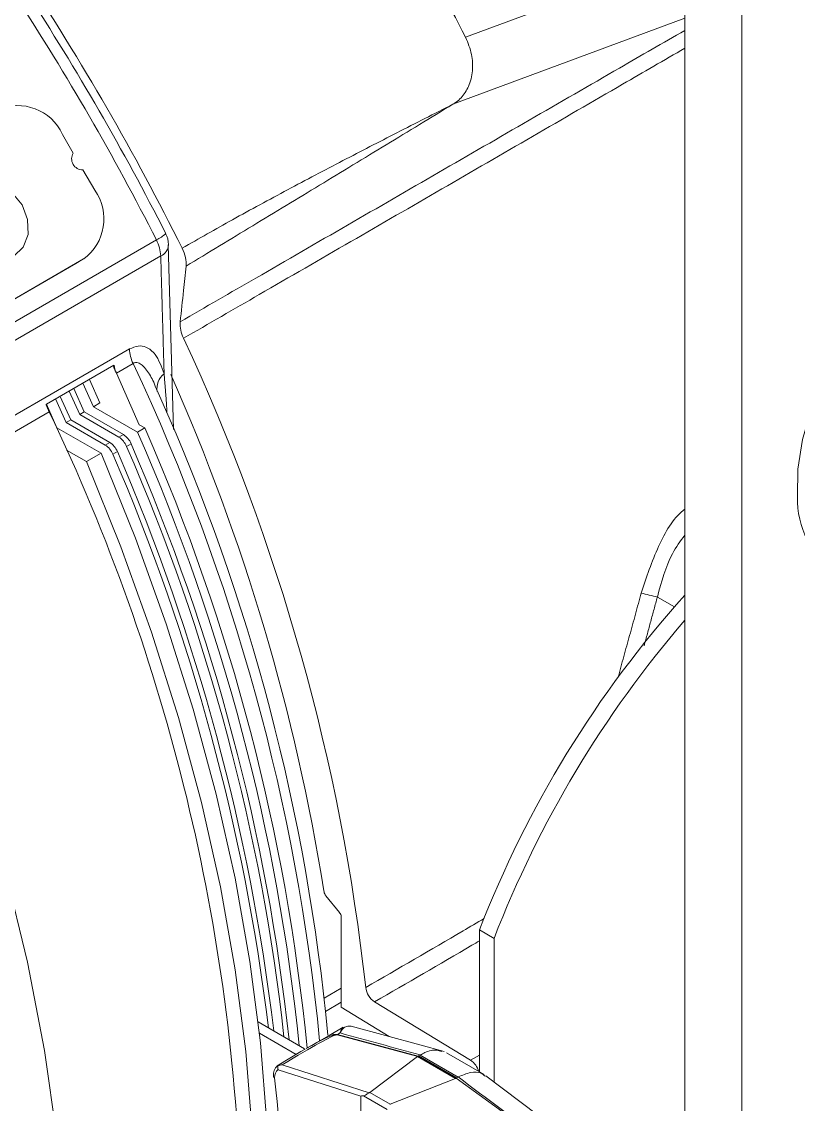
# Model space of a CAD drawing. Extents: x 11 to 120, y 2 to 94.
# Drawn here: x 89.863 to 91.668, y 73.127 to 75.643 of the extents above; entities that cross this region are included whole.
import ezdxf

# ---------------------------------------------------------------- set-up
doc = ezdxf.new("R2010")
doc.units = 0
doc.header["$MEASUREMENT"] = 0
doc.linetypes.add('SLD-Solid', pattern=[0])
doc.layers.add('OBJECT', color=7, linetype='CONTINUOUS')

msp = doc.modelspace()

# ---------------------------------------------------------------- linework, layer by layer
at = {"layer": 'OBJECT', "color": 7, "linetype": 'SLD-Solid', "lineweight": 15}
for p, q in [((91.4041, 72.8409), (91.4041, 79.8762)), ((91.5371, 72.7375), (91.5371, 79.7995)), ((90.8948, 75.6064), (91.4041, 75.7959)), ((90.8653, 75.4508), (91.4041, 75.6511)), ((89.9827, 75.3375), (89.9577, 75.3808)), ((90.0327, 75.2509), (90.0052, 75.2985)), ((89.502, 74.7467), (90.1759, 75.1357)), ((90.2159, 74.6954), (90.2036, 75.1243)), ((89.3597, 74.7181), (90.0068, 75.0916)), ((90.186, 75.0984), (89.5121, 74.7094)), ((89.9888, 75.0812), (90.0068, 75.0916)), ((89.3417, 74.7077), (89.9888, 75.0812)), ((89.5147, 74.5366), (90.1134, 74.8822)), ((89.9201, 74.7537), (90.0773, 74.8445)), ((90.0828, 74.8264), (90.0751, 74.8432)), ((90.1216, 74.8488), (90.0828, 74.8264)), ((90.0446, 74.7569), (90.02, 74.8114)), ((90.0828, 74.8264), (90.1361, 74.7063)), ((89.9732, 74.7844), (89.9978, 74.7299)), ((89.9837, 74.7905), (90.0083, 74.736)), ((90.0295, 74.7482), (90.005, 74.8027)), ((90.1832, 74.7736), (90.1732, 74.7962)), ((89.9415, 74.7661), (89.9661, 74.7115)), ((89.952, 74.7721), (89.9766, 74.7176)), ((90.0446, 74.7569), (90.0295, 74.7482)), ((89.9269, 74.7364), (89.5229, 74.5032)), ((89.9202, 74.7538), (89.9448, 74.6993)), ((89.9978, 74.7299), (90.0083, 74.736)), ((90.0083, 74.736), (90.0991, 74.6836)), ((90.1318, 74.6892), (90.0295, 74.7482)), ((89.9661, 74.7115), (89.9766, 74.7176)), ((89.9661, 74.7115), (90.0568, 74.6591)), ((89.9766, 74.7176), (90.0674, 74.6652)), ((89.9978, 74.7299), (90.0886, 74.6775)), ((90.1488, 74.699), (90.1361, 74.7063)), ((89.9439, 74.6988), (89.9448, 74.6993)), ((89.9448, 74.6993), (90.0471, 74.6403)), ((90.0886, 74.6775), (90.0991, 74.6836)), ((90.1488, 74.699), (90.1318, 74.6892)), ((90.0568, 74.6591), (90.0674, 74.6652)), ((90.1169, 74.6621), (90.1064, 74.656)), ((89.9666, 74.6475), (90.0132, 74.6207)), ((90.0132, 74.6207), (90.0471, 74.6403)), ((90.0852, 74.6438), (90.0746, 74.6377)), ((91.3405, 74.306), (91.3801, 74.2833)), ((90.5701, 73.6121), (90.6018, 73.5727)), ((90.6054, 73.5636), (90.6054, 73.3528)), ((90.9608, 73.5128), (90.9268, 73.5324)), ((90.9268, 73.2027), (90.9268, 73.5324)), ((90.9608, 73.1794), (90.9608, 73.5128)), ((90.6054, 73.3971), (90.5655, 73.3741)), ((90.5687, 73.3433), (90.6054, 73.3645)), ((90.7171, 73.2849), (90.6054, 73.3528)), ((90.9062, 73.2299), (90.6831, 73.3655)), ((90.5203, 73.2566), (90.4123, 73.3189)), ((90.6104, 73.3067), (90.5773, 73.2876)), ((90.5009, 73.2433), (90.4153, 73.2927)), ((90.5773, 73.2876), (90.5239, 73.2568)), ((90.7836, 73.2387), (90.5958, 73.289)), ((90.6029, 73.2931), (90.5969, 73.2897)), ((90.5969, 73.2897), (90.7846, 73.2394)), ((90.7831, 73.2383), (90.6717, 73.155)), ((90.7831, 73.2383), (90.7836, 73.2387)), ((90.8711, 73.1875), (90.7831, 73.2383)), ((90.7846, 73.2394), (90.7852, 73.2397)), ((90.7888, 73.2418), (90.7852, 73.2397)), ((90.7852, 73.2397), (90.8736, 73.1887)), ((90.7888, 73.2418), (90.7892, 73.242)), ((90.8772, 73.1908), (90.7888, 73.2418)), ((90.9375, 73.1966), (90.8505, 73.2468)), ((90.9062, 73.2299), (90.9268, 73.2418)), ((90.6515, 73.1463), (90.4587, 73.2079)), ((90.4685, 73.2191), (90.6705, 73.1544)), ((90.7195, 73.1274), (90.8711, 73.1875)), ((91.0766, 73.0413), (90.8725, 73.188)), ((90.8736, 73.1887), (90.8772, 73.1908)), ((90.8775, 73.191), (90.8772, 73.1908)), ((91.2235, 72.9812), (90.9415, 73.1939)), ((90.6515, 73.1463), (90.6515, 73.0527)), ((90.7122, 73.1155), (90.6573, 73.1472)), ((90.6717, 73.155), (90.7195, 73.1274)), ((90.7195, 73.1274), (90.7193, 73.1273))]:
    msp.add_line(p, q, dxfattribs=at)
at = {"layer": 'OBJECT', "color": 7, "linetype": 'SLD-Solid', "lineweight": 15, "flags": 128}
for points in [[(89.7509, 75.2597), (89.7798, 75.2681), (89.8113, 75.2629), (89.8408, 75.2449), (89.8638, 75.2169), (89.8766, 75.183), (89.8774, 75.1484), (89.8661, 75.1185), (89.8444, 75.0977)], [(91.666, 74.5385), (91.6671, 74.6032), (91.6781, 74.6723), (91.6987, 74.7437), (91.7281, 74.815), (91.7654, 74.8839), (91.8095, 74.9482), (91.8588, 75.0059), (91.9119, 75.0551), (91.967, 75.0942), (92.0224, 75.122), (92.0762, 75.1375), (92.1267, 75.1403), (92.1724, 75.1303), (92.1933, 75.1204)], [(90.0471, 71.6191), (90.1272, 71.7244), (90.1987, 71.8404), (90.2613, 71.9665), (90.3147, 72.1023), (90.3587, 72.2471), (90.3931, 72.4003), (90.4178, 72.5614), (90.4326, 72.7296), (90.4376, 72.9042), (90.4326, 73.0846), (90.4178, 73.27), (90.3931, 73.4595), (90.3587, 73.6525), (90.3147, 73.8481), (90.2613, 74.0455), (90.1987, 74.2439), (90.1272, 74.4424), (90.0471, 74.6403)], [(90.0132, 71.5995), (90.0933, 71.7048), (90.1648, 71.8208), (90.2274, 71.9469), (90.2808, 72.0827), (90.3247, 72.2275), (90.3592, 72.3807), (90.3838, 72.5418), (90.3987, 72.71), (90.4036, 72.8847), (90.3987, 73.065), (90.3838, 73.2504), (90.3592, 73.4399), (90.3247, 73.6329), (90.2808, 73.8285), (90.2274, 74.0259), (90.1648, 74.2243), (90.0933, 74.4228), (90.0132, 74.6207)], [(89.9687, 72.6622), (89.9622, 72.8538), (89.9445, 73.0508), (89.9158, 73.2524), (89.8762, 73.4575), (89.8259, 73.6653), (89.7651, 73.8748), (89.6941, 74.0849), (89.6133, 74.2947), (89.5229, 74.5032)], [(90.8446, 73.2499), (90.7886, 73.2655), (90.6286, 73.309)], [(90.5942, 73.2899), (90.588, 73.2905), (90.5823, 73.2897), (90.5773, 73.2876), (90.5773, 73.2876)], [(90.5218, 73.2554), (90.512, 73.2499), (90.4566, 73.2168)]]:
    msp.add_lwpolyline(points, dxfattribs=at)
at = {"layer": 'OBJECT', "color": 7, "linetype": 'SLD-Solid', "lineweight": 15}
for centre, radius, start, end in [((85.5341, 72.8289), 6.0375, 27.38935, 32.61065), ((84.8223, 72.418), 6.0486, 26.49364, 33.50636), ((84.7659, 72.3854), 6.0689, 26.94751, 33.11139), ((84.8285, 72.4216), 6.0228, 26.94699, 33.11191), ((89.853, 75.3324), 0.1153, 24.8163, 113.6431), ((90.0042, 75.3239), 0.0254, 147.8486, 272.1514), ((89.9385, 75.1844), 0.1153, 306.3512, 35.1851), ((90.1531, 75.1909), 0.0597, 292.4547, 317.9801), ((90.0986, 75.0947), 0.0874, 2.3953, 27.9368), ((90.1421, 75.1228), 0.062, 1.6775, 26.944), ((90.1738, 75.1262), 0.0304, 293.59, 356.2891), ((90.3077, 74.9407), 0.0765, 176.3865, 206.0381), ((85.8672, 72.8655), 4.8249, 6.3466, 25.0328), ((90.1984, 74.8854), 0.0851, 182.1755, 205.4884), ((85.7925, 72.8091), 4.7856, 5.5871, 25.2282), ((90.2191, 74.791), 0.0419, 127.1846, 190.8924), ((85.7784, 72.857), 4.8476, 9.0964, 23.9276), ((85.8517, 72.8387), 4.7441, 5.4331, 24.0705), ((85.8092, 72.7649), 4.5653, 1.6388, 25.585), ((90.0746, 74.6451), 0.0456, 21.915, 57.4733), ((85.7972, 72.7832), 4.7351, 5.8244, 23.7352), ((85.8222, 72.7957), 4.7267, 5.6146, 23.7444), ((90.0323, 74.6207), 0.0456, 21.915, 57.4733), ((90.0428, 74.6267), 0.0456, 21.915, 57.4733), ((90.064, 74.639), 0.0456, 21.915, 57.4733), ((85.7549, 72.7601), 4.7466, 6.3392, 23.5421), ((85.772, 72.7684), 4.7396, 6.1647, 23.5495), ((85.6178, 72.712), 4.8551, 7.0155, 23.3685), ((85.6348, 72.7203), 4.8483, 6.8435, 23.3738), ((91.8742, 74.5339), 0.2082, 178.7344, 235.3792), ((93.297, 72.6136), 2.542, 138.127, 158.8102), ((91.5749, 75.3326), 1.053, 255.0426, 257.1376), ((93.3309, 72.594), 2.542, 139.2863, 158.8102), ((90.7092, 73.4045), 0.047, 186.876, 236.1987), ((90.6147, 73.2886), 0.0206, 176.411, 179.0122), ((90.6087, 73.2691), 0.0237, 120.012, 123.1516), ((90.8802, 73.191), 0.0468, 15.7066, 56.2937), ((90.4788, 73.1949), 0.0309, 134.5453, 183.5926), ((90.458, 73.1925), 0.01, 177.3901, 180), ((90.453, 73.193), 0.005, 180.5054, 240.599), ((90.458, 73.1925), 0.01, 180, 186.4656), ((90.4517, 73.1922), 0.00372, 192.615, 252.2044)]:
    msp.add_arc(centre, radius, start, end, dxfattribs=at)
for centre, major_axis, ratio, start_param, end_param in [((90.1313, 74.8428), (-0.0367, 0.0501), 0.810256, 1.005073, 1.319433), ((89.9497, 74.7379), (-0.0287, 0.055), 0.340719, 1.108149, 1.422508), ((90.5983, 73.5676), (-0.005, 0.00866), 0.577456, 3.927011, 4.973992), ((90.1985, 73.0297), (0.3977, 0.259), 0.033271, 0.082533, 0.803198), ((90.2051, 73.0035), (0.3934, 0.2851), 0.067897, 0.107732, 0.577362), ((90.1985, 73.0297), (0.3977, 0.259), 0.033271, 0.029869, 0.082533), ((90.2051, 73.0035), (0.3934, 0.2851), 0.067897, 0.055068, 0.107732), ((89.0727, 72.4649), (5.759, -1.2811), 0.198331, 1.31253, 1.346221), ((90.4839, 73.1649), (-0.0231, 0.0444), 0.54529, 0.093947, 0.755779), ((88.2166, 74.2191), (-1.5577, 2.9995), 0.54529, 3.803221, 4.099553), ((91.5651, 72.6915), (0.6996, -0.4919), 0.108829, 3.057234, 3.070323), ((91.5646, 72.6917), (0.6943, -0.494), 0.104684, 3.093765, 3.106856), ((86.5726, 74.3893), (13.5348, -9.6488), 0.094709, 1.299778, 1.31529), ((90.782, 73.1107), (0.1305, -0.0357), 0.06024, 2.857382, 3.158052), ((90.6454, 73.1622), (0.0269, -0.0062), 0.221608, 5.957084, 6.097685)]:
    msp.add_ellipse(centre, major_axis=major_axis, ratio=ratio, start_param=start_param, end_param=end_param, dxfattribs=at)
for points, knots in [([(90.2313, 74.9455), (90.29, 74.9794), (90.4913, 75.0956), (90.8324, 75.2925), (91.1641, 75.4839), (91.3536, 75.5933), (91.4041, 75.6224)], [0, 0, 0, 0, 0.148452, 0.508772, 0.869055, 1, 1, 1, 1]), ([(90.8653, 75.4508), (90.8679, 75.4524), (90.8747, 75.4567), (90.8882, 75.4691), (90.9035, 75.4922), (90.9121, 75.5276), (90.9104, 75.568), (90.9001, 75.5932), (90.8948, 75.6064)], [0, 0, 0, 0, 0.061294, 0.157978, 0.353027, 0.568967, 0.775602, 1, 1, 1, 1]), ([(91.4041, 75.5809), (91.3561, 75.5531), (91.169, 75.4448), (90.8398, 75.2542), (90.4988, 75.0571), (90.2976, 74.941), (90.2389, 74.9071)], [0, 0, 0, 0, 0.125469, 0.488025, 0.850614, 1, 1, 1, 1]), ([(90.2357, 75.1163), (90.2746, 75.1384), (90.356, 75.1848), (90.4808, 75.2523), (90.6084, 75.3195), (90.7366, 75.3855), (90.8219, 75.4288), (90.8653, 75.4508)], [0, 0, 0, 0, 0.187126, 0.391336, 0.595144, 0.79397, 1, 1, 1, 1]), ([(90.2449, 75.0746), (90.2449, 75.0812), (90.245, 75.0943), (90.2388, 75.1089), (90.2357, 75.1163)], [0, 0, 0, 0, 0.49976, 1, 1, 1, 1]), ([(90.2313, 74.9455), (90.2338, 74.9696), (90.2384, 75.0127), (90.2429, 75.0557), (90.2449, 75.0746)], [0, 0, 0, 0, 0.56, 1, 1, 1, 1]), ([(90.1134, 74.8822), (90.1203, 74.8851), (90.1342, 74.8911), (90.1553, 74.8867), (90.1785, 74.8675), (90.1879, 74.8409), (90.1938, 74.8243)], [0, 0, 0, 0, 0.163498, 0.325711, 0.581357, 1, 1, 1, 1]), ([(90.1732, 74.7962), (90.172, 74.7992), (90.1666, 74.8128), (90.1566, 74.8297), (90.1439, 74.8443), (90.1348, 74.8499), (90.1275, 74.8512), (90.1235, 74.8496), (90.1216, 74.8488)], [0, 0, 0, 0, 0.108511, 0.498484, 0.697815, 0.839633, 0.923711, 1, 1, 1, 1]), ([(91.3031, 74.3153), (91.3152, 74.3519), (91.3385, 74.4227), (91.3777, 74.4894), (91.4029, 74.5089), (91.4041, 74.5098)], [0, 0, 0, 0, 0.505557, 0.976321, 1, 1, 1, 1]), ([(91.4041, 74.4498), (91.3939, 74.4359), (91.3643, 74.3952), (91.3499, 74.3414), (91.3405, 74.306)], [0, 0, 0, 0, 0.343261, 1, 1, 1, 1]), ([(90.565, 73.6234), (90.5654, 73.6219), (90.566, 73.6188), (90.568, 73.6149), (90.5696, 73.6129), (90.5701, 73.6121)], [0, 0, 0, 0, 0.392085, 0.784171, 1, 1, 1, 1]), ([(90.6626, 73.3989), (90.7381, 73.4425), (90.8302, 73.4958), (90.9214, 73.5495), (90.9378, 73.5591)], [0, 0, 0, 0, 0.8205, 1, 1, 1, 1]), ([(90.9268, 73.5072), (90.921, 73.5038), (90.8402, 73.4562), (90.7587, 73.4091), (90.6831, 73.3655)], [0, 0, 0, 0, 0.072548, 1, 1, 1, 1]), ([(90.6286, 73.3089), (90.6236, 73.3091), (90.6139, 73.3094), (90.6066, 73.2998), (90.6032, 73.2937), (90.6029, 73.2932), (90.6029, 73.2931)], [0, 0, 0, 0, 0.499004, 0.956953, 0.994824, 1, 1, 1, 1]), ([(90.6029, 73.2931), (90.6029, 73.2932), (90.603, 73.2938), (90.6036, 73.2956), (90.6055, 73.3009), (90.6074, 73.3063), (90.6103, 73.3062), (90.6108, 73.3061)], [0, 0, 0, 0, 0.008533, 0.081528, 0.262289, 0.889437, 1, 1, 1, 1]), ([(90.7892, 73.242), (90.7928, 73.2439), (90.8058, 73.2509), (90.8239, 73.2555), (90.8354, 73.2512), (90.8391, 73.2498)], [0, 0, 0, 0, 0.207784, 0.748665, 1, 1, 1, 1]), ([(90.4587, 73.2079), (90.4587, 73.208), (90.4585, 73.2086), (90.458, 73.2103), (90.4577, 73.2132), (90.4582, 73.2158), (90.4588, 73.2171), (90.4589, 73.2174)], [0, 0, 0, 0, 0.017181, 0.202287, 0.556603, 0.898381, 1, 1, 1, 1]), ([(90.4685, 73.2191), (90.4684, 73.2191), (90.465, 73.2189), (90.4619, 73.2181), (90.4589, 73.2174)], [0, 0, 0, 0, 0.019973, 1, 1, 1, 1]), ([(90.8775, 73.191), (90.8872, 73.1951), (90.9065, 73.2034), (90.9285, 73.2029), (90.9374, 73.1952), (90.9405, 73.1926)], [0, 0, 0, 0, 0.396088, 0.792171, 1, 1, 1, 1]), ([(90.6573, 73.1472), (90.6584, 73.1472), (90.6603, 73.1473), (90.6629, 73.1492), (90.6655, 73.1515), (90.6681, 73.1534), (90.6699, 73.1541), (90.6705, 73.1544)], [0, 0, 0, 0, 0.281503, 0.477149, 0.672463, 0.878462, 1, 1, 1, 1])]:
    msp.add_open_spline(points, degree=3, knots=knots, dxfattribs=at)
for points in [[(90.8653, 75.4508), (90.2449, 75.0746)], [(90.1938, 74.8243), (90.186, 75.0984)], [(90.0751, 74.8432), (90.0828, 74.8264)], [(90.1938, 74.8243), (90.1995, 74.7542)], [(89.9269, 74.7364), (89.919, 74.7536)], [(90.1995, 74.7542), (90.2002, 74.7339)], [(91.2488, 74.1186), (91.3031, 74.3153)], [(91.3405, 74.306), (91.3096, 74.1928)], [(90.7846, 73.2394), (90.7836, 73.2387)], [(90.4589, 73.2174), (90.4571, 73.2169)]]:
    msp.add_open_spline(points, degree=1, dxfattribs=at)

doc.saveas('drawing.dxf')
